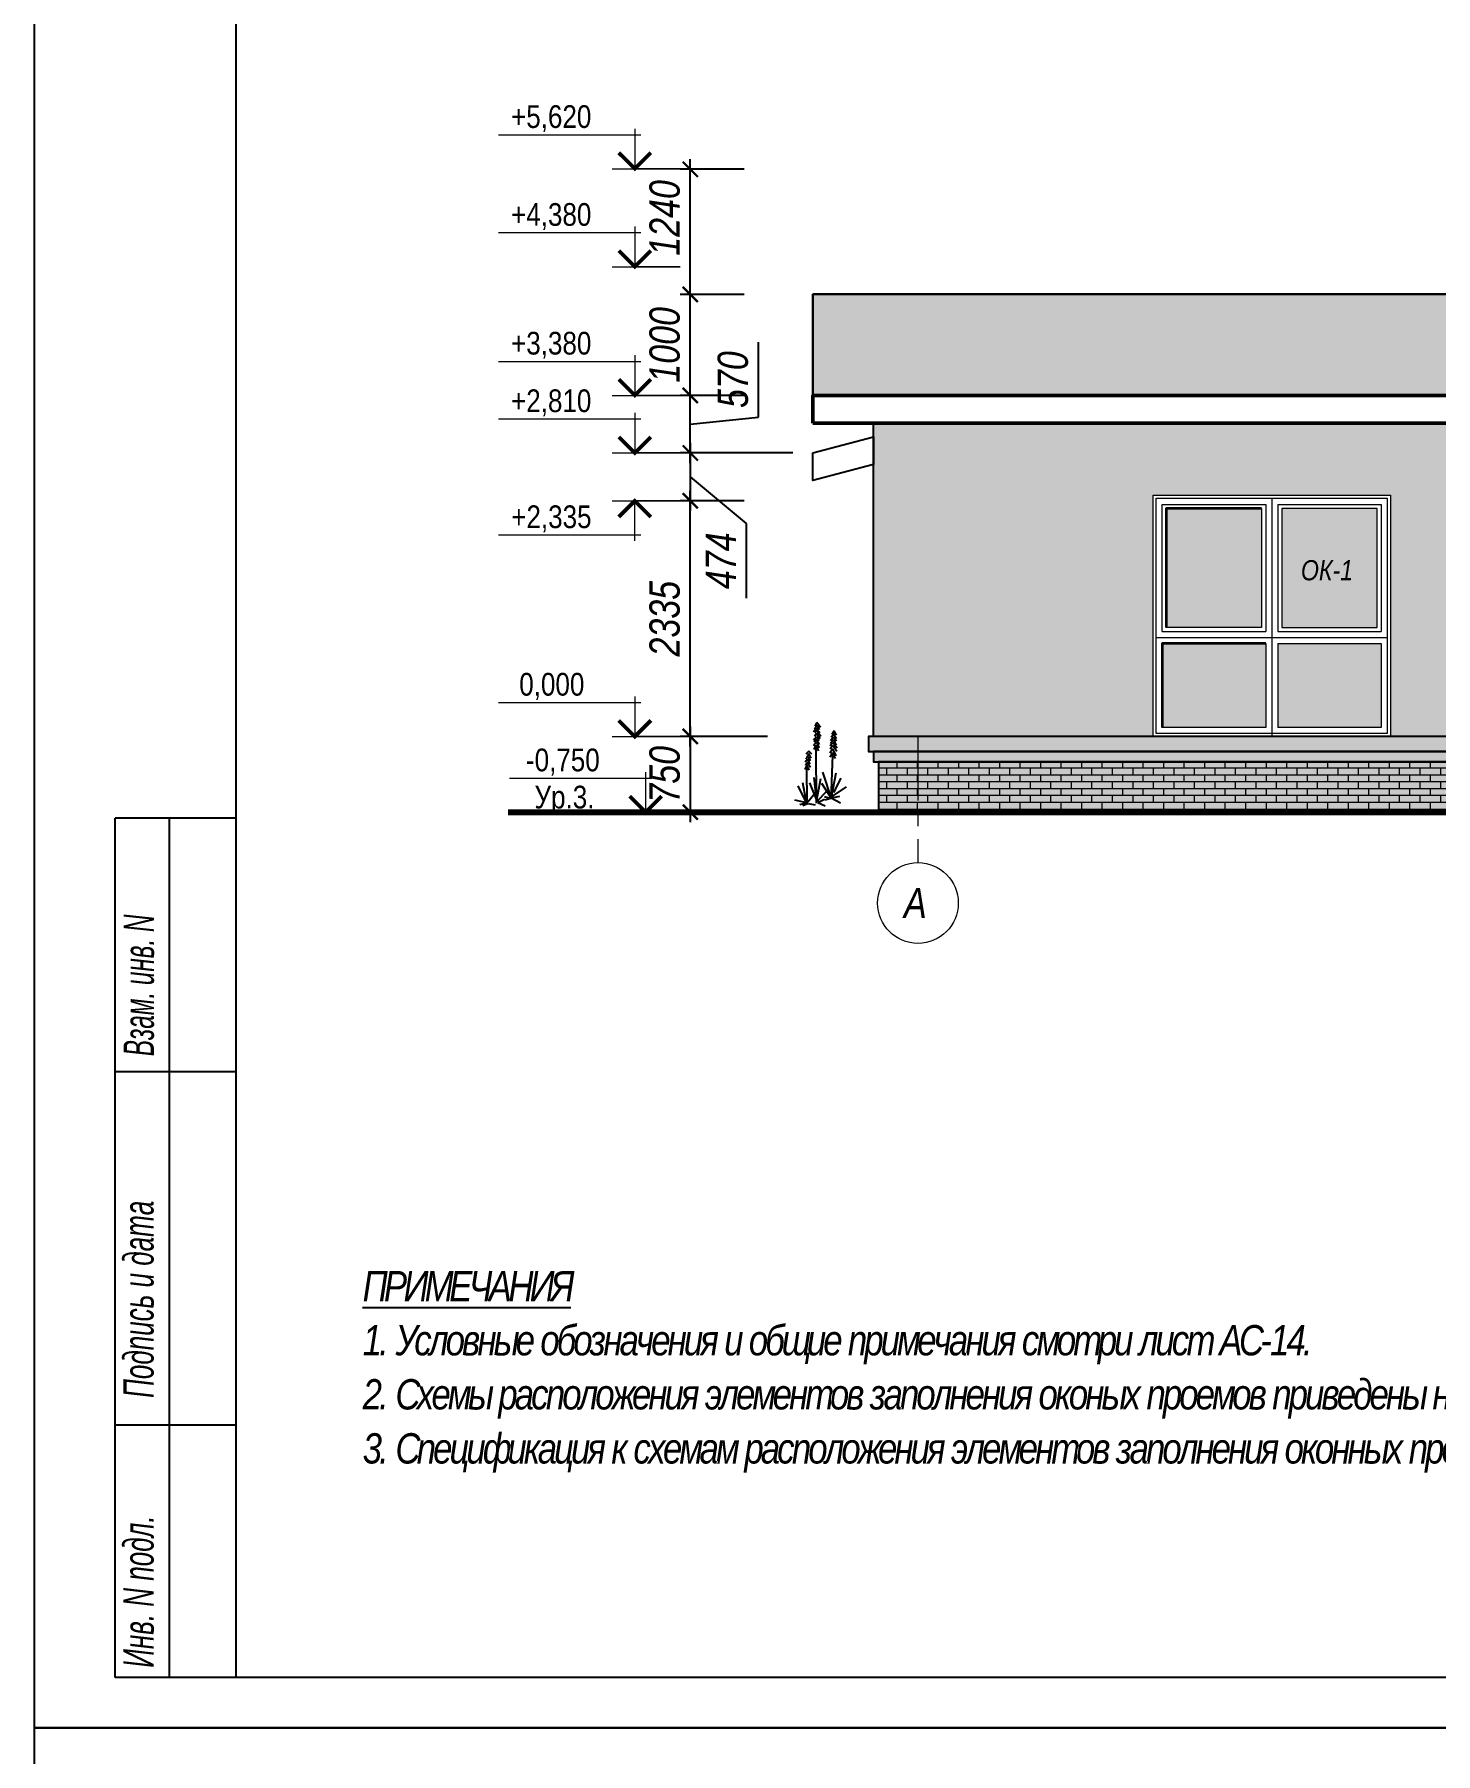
# Model space of a CAD drawing. Header units: millimetres. Extents: x 1582001 to 3303937, y 226471 to 491235.
# Drawn here: x 1582001 to 1595883, y 350400 to 367435 of the extents above; entities that cross this region are included whole.
import ezdxf
from ezdxf.enums import TextEntityAlignment as Align

# ---------------------------------------------------------------- set-up
doc = ezdxf.new("R2010")
doc.units = ezdxf.units.MM
doc.linetypes.add('CENTER', pattern=[50.8, 31.75, -6.35, 6.35, -6.35])
doc.layers.get('Defpoints').update_dxf_attribs({"color": 255, "lineweight": 30})
for name, color, linetype, lineweight in [('Интерьер - Лестница_Ном_пера__1', 7, 'Continuous', 13), ('Интерьер- Перегородка_Ном_пера__1', 7, 'Continuous', 13), ('Конструктивный - Несущий_Ном_пера__1', 7, 'Continuous', 13), ('Кровля', 232, 'Continuous', 25), ('Маркировка', 253, 'Continuous', 18), ('Оси', 251, 'CENTER', 9), ('Отметки', 123, 'Continuous', 18), ('Размеры', 7, 'Continuous', 18), ('Штриховки', 251, 'Continuous', 20)]:
    doc.layers.add(name, color=color, linetype=linetype, lineweight=lineweight)
doc.layers.add('Формуляр', color=138, linetype='Continuous')
doc.styles.add('-АР-', font='ARIALN.TTF', dxfattribs={"width": 0.98, "height": 300})
doc.styles.add('GOST 2.304', font='ARIALNI.TTF', dxfattribs={"width": 0.98, "height": 300})
doc.styles.add('style', font='ARIALNI.TTF', dxfattribs={"width": 0.98, "height": 300})
doc.styles.add('STYLE1', font='ARIALNI.TTF', dxfattribs={"height": 300})
doc.styles.add('стиль1', font='ARIALNI.TTF', dxfattribs={"width": 0.98, "height": 300})
doc.dimstyles.new('М100', dxfattribs={"dimtxt": 600, "dimasz": 150, "dimexe": 100, "dimexo": 200, "dimgap": 100, "dimtad": 1, "dimdec": 0, "dimtxsty": 'style', "dimblk": 'ARCHTICK', "dimcen": 150, "dimdle": 100, "dimclrt": 256, "dimadec": 0, "dimazin": 0, "dimtfac": 1, "dimtdec": 0, "dimtmove": 1, "dimatfit": 3, "dimldrblk": 'NONE', "dimfxl": 0, "dimarcsym": 0})

# ---------------------------------------------------------------- blocks, each defined once
blk = doc.blocks.new('_ArchTick')
at = {"color": 0, "linetype": 'ByBlock', "const_width": 0.15}
blk.add_lwpolyline([(-0.5, -0.5), (0.5, 0.5)], dxfattribs=at)
blk = doc.blocks.new('*D472')
at = {"layer": 'Defpoints', "color": 0, "lineweight": -3, "transparency": 16777216}
for p in [(1588499, 362813), (1589234, 362813), (1589464, 360478)]:
    blk.add_point(p, dxfattribs=at)
at = {"layer": 'Размеры', "color": 0, "lineweight": -2, "transparency": 16777216}
for p, q in [((1588499, 360378), (1588499, 362913)), ((1589034, 362813), (1588399, 362813)), ((1589264, 360478), (1588399, 360478))]:
    blk.add_line(p, q, dxfattribs=at)
at = {"layer": 'Размеры', "color": 0, "lineweight": -2, "transparency": 16777216, "xscale": 150, "yscale": 150, "zscale": 150}
for p, rotation in [((1588499, 362813), 90), ((1588499, 360478), 270)]:
    blk.add_blockref('_ArchTick', p, dxfattribs=dict(at, rotation=rotation))
at = {"layer": 'Размеры', "transparency": 16777216, "insert": (1588246, 361645), "char_height": 300, "attachment_point": 5, "rotation": 90, "style": 'style'}
blk.add_mtext('2335', dxfattribs=at)
blk = doc.blocks.new('_None')
blk = doc.blocks.new('OTMETKA')
at = {"color": 0, "linetype": 'Continuous', "lineweight": -2}
for p, q in [((6, 5.3), (6, 0)), ((24, 4.5), (5.2, 4.5)), ((9, 0), (0, 0)), ((0, 0), (6, 0))]:
    blk.add_line(p, q, dxfattribs=at)
at = {"color": 0, "linetype": 'Continuous', "lineweight": -2, "const_width": 0.5}
blk.add_lwpolyline([(3.88, 2.12), (6, 0), (8.12, 2.12)], dxfattribs=at)
at = {"color": 0, "linetype": 'Continuous', "lineweight": -2, "style": '-АР-', "flags": 8}
blk.add_attdef('OTMETKA', text='', height=3, dxfattribs=at).set_placement((17, 4.5), align=Align.BOTTOM_CENTER)
blk.add_attdef('FLOOR', text='', height=3, dxfattribs=at).set_placement((17, 3.5), align=Align.TOP_CENTER)
blk = doc.blocks.new('*U9')
at = {"color": 0, "linetype": 'Continuous', "lineweight": -2}
for p, q in [((0, 0), (6, 0)), ((6, -5.3), (6, 0)), ((9, 0), (0, 0)), ((24, -4.5), (5.2, -4.5))]:
    blk.add_line(p, q, dxfattribs=at)
at = {"color": 0, "linetype": 'Continuous', "lineweight": -2, "const_width": 0.5}
blk.add_lwpolyline([(3.88, -2.12), (6, 0), (8.12, -2.12)], dxfattribs=at)
at = {"color": 0, "linetype": 'Continuous', "lineweight": -2, "style": '-АР-', "flags": 8}
blk.add_attdef('OTMETKA', text='', height=3, rotation=360, dxfattribs=at).set_placement((17.03, -4.5), align=Align.BOTTOM_CENTER)
blk.add_attdef('FLOOR', text='', height=3, rotation=360, dxfattribs=at).set_placement((17, -5.5), align=Align.TOP_CENTER)
blk = doc.blocks.new('*D473')
at = {"layer": 'Defpoints', "color": 0, "lineweight": -3, "transparency": 16777216}
for p in [(1589464, 360478), (1588499, 359728), (1589464, 359728)]:
    blk.add_point(p, dxfattribs=at)
at = {"layer": 'Размеры', "color": 0, "lineweight": -2, "transparency": 16777216}
for p, q in [((1589264, 360478), (1588399, 360478)), ((1588499, 360578), (1588499, 359628)), ((1589264, 359728), (1588399, 359728))]:
    blk.add_line(p, q, dxfattribs=at)
at = {"layer": 'Размеры', "color": 0, "lineweight": -2, "transparency": 16777216, "xscale": 150, "yscale": 150, "zscale": 150}
for p, rotation in [((1588499, 360478), 90), ((1588499, 359728), 270)]:
    blk.add_blockref('_ArchTick', p, dxfattribs=dict(at, rotation=rotation))
at = {"layer": 'Размеры', "transparency": 16777216, "insert": (1588246, 360103), "char_height": 300, "attachment_point": 5, "rotation": 90, "style": 'style'}
blk.add_mtext('750', dxfattribs=at)
blk = doc.blocks.new('*U644')
at = {"color": 0, "linetype": 'Continuous', "lineweight": -2}
for p, q in [((6, 5.3), (6, 0)), ((24, 4.5), (5.2, 4.5)), ((9, 0), (0, 0)), ((0, 0), (6, 0))]:
    blk.add_line(p, q, dxfattribs=at)
at = {"color": 0, "linetype": 'Continuous', "lineweight": -2, "const_width": 0.5}
blk.add_lwpolyline([(3.88, 2.12), (6, 0), (8.12, 2.12)], dxfattribs=at)
at = {"color": 0, "linetype": 'Continuous', "lineweight": -2, "style": '-АР-', "flags": 8}
blk.add_attdef('OTMETKA', text='', height=3, dxfattribs=at).set_placement((17.03, 4.5), align=Align.BOTTOM_CENTER)
blk.add_attdef('FLOOR', text='', height=3, dxfattribs=at).set_placement((17, 3.5), align=Align.TOP_CENTER)
blk = doc.blocks.new('*D476')
at = {"layer": 'Defpoints', "color": 0, "lineweight": -3, "transparency": 16777216}
for p in [(1588499, 363857), (1589234, 363857), (1589714, 363287)]:
    blk.add_point(p, dxfattribs=at)
at = {"layer": 'Размеры', "color": 0, "lineweight": -2, "transparency": 16777216}
for p, q in [((1589175, 363643), (1589175, 364384)), ((1588499, 363187), (1588499, 363957)), ((1589034, 363857), (1588399, 363857)), ((1588499, 363572), (1589175, 363643)), ((1589514, 363287), (1588399, 363287))]:
    blk.add_line(p, q, dxfattribs=at)
at = {"layer": 'Размеры', "color": 0, "lineweight": -2, "transparency": 16777216, "xscale": 150, "yscale": 150, "zscale": 150}
for p, rotation in [((1588499, 363857), 90), ((1588499, 363287), 270)]:
    blk.add_blockref('_ArchTick', p, dxfattribs=dict(at, rotation=rotation))
at = {"layer": 'Размеры', "transparency": 16777216, "insert": (1588922, 364014), "char_height": 300, "attachment_point": 5, "rotation": 90, "style": 'style'}
blk.add_mtext('570', dxfattribs=at)
blk = doc.blocks.new('*D477')
at = {"layer": 'Defpoints', "color": 0, "lineweight": -3, "transparency": 16777216}
for p in [(1588499, 364857), (1589234, 364857), (1589234, 363857)]:
    blk.add_point(p, dxfattribs=at)
at = {"layer": 'Размеры', "color": 0, "lineweight": -2, "transparency": 16777216}
for p, q in [((1588499, 363757), (1588499, 364957)), ((1589034, 364857), (1588399, 364857)), ((1589034, 363857), (1588399, 363857))]:
    blk.add_line(p, q, dxfattribs=at)
at = {"layer": 'Размеры', "color": 0, "lineweight": -2, "transparency": 16777216, "xscale": 150, "yscale": 150, "zscale": 150}
for p, rotation in [((1588499, 364857), 90), ((1588499, 363857), 270)]:
    blk.add_blockref('_ArchTick', p, dxfattribs=dict(at, rotation=rotation))
at = {"layer": 'Размеры', "transparency": 16777216, "insert": (1588246, 364358), "char_height": 300, "attachment_point": 5, "rotation": 90, "style": 'style'}
blk.add_mtext('1000', dxfattribs=at)
blk = doc.blocks.new('*U5')
at = {"color": 0, "linetype": 'Continuous', "lineweight": -2}
for p, q in [((6, 5.3), (6, 0)), ((24, 4.5), (5.2, 4.5)), ((9, 0), (0, 0)), ((0, 0), (6, 0))]:
    blk.add_line(p, q, dxfattribs=at)
at = {"color": 0, "linetype": 'Continuous', "lineweight": -2, "const_width": 0.5}
blk.add_lwpolyline([(3.88, 2.12), (6, 0), (8.12, 2.12)], dxfattribs=at)
at = {"color": 0, "linetype": 'Continuous', "lineweight": -2, "style": '-АР-', "flags": 8}
blk.add_attdef('OTMETKA', text='', height=3, dxfattribs=at).set_placement((17.03, 4.5), align=Align.BOTTOM_CENTER)
blk.add_attdef('FLOOR', text='', height=3, dxfattribs=at).set_placement((17, 3.5), align=Align.TOP_CENTER)
blk = doc.blocks.new('*D478')
at = {"layer": 'Defpoints', "color": 0, "lineweight": -3, "transparency": 16777216}
for p in [(1588499, 366098), (1589234, 366098), (1589234, 364858)]:
    blk.add_point(p, dxfattribs=at)
at = {"layer": 'Размеры', "color": 0, "lineweight": -2, "transparency": 16777216}
for p, q in [((1589034, 366098), (1588399, 366098)), ((1588499, 364758), (1588499, 366198)), ((1589034, 364858), (1588399, 364858))]:
    blk.add_line(p, q, dxfattribs=at)
at = {"layer": 'Размеры', "color": 0, "lineweight": -2, "transparency": 16777216, "xscale": 150, "yscale": 150, "zscale": 150}
for p, rotation in [((1588499, 366098), 90), ((1588499, 364858), 270)]:
    blk.add_blockref('_ArchTick', p, dxfattribs=dict(at, rotation=rotation))
at = {"layer": 'Размеры', "transparency": 16777216, "insert": (1588246, 365616), "char_height": 300, "attachment_point": 5, "rotation": 90, "style": 'style'}
blk.add_mtext('1240', dxfattribs=at)
blk = doc.blocks.new('*D479')
at = {"layer": 'Defpoints', "color": 0, "lineweight": -3, "transparency": 16777216}
for p in [(1589714, 363287), (1588499, 362813), (1589234, 362813)]:
    blk.add_point(p, dxfattribs=at)
at = {"layer": 'Размеры', "color": 0, "lineweight": -2, "transparency": 16777216}
for p, q in [((1588499, 363387), (1588499, 362713)), ((1589514, 363287), (1588399, 363287)), ((1588499, 363050), (1589051, 362590)), ((1589034, 362813), (1588399, 362813)), ((1589051, 362590), (1589051, 361848))]:
    blk.add_line(p, q, dxfattribs=at)
at = {"layer": 'Размеры', "color": 0, "lineweight": -2, "transparency": 16777216, "xscale": 150, "yscale": 150, "zscale": 150}
for p, rotation in [((1588499, 363287), 90), ((1588499, 362813), 270)]:
    blk.add_blockref('_ArchTick', p, dxfattribs=dict(at, rotation=rotation))
at = {"layer": 'Размеры', "transparency": 16777216, "insert": (1588801, 362219), "char_height": 300, "attachment_point": 5, "rotation": 90, "style": 'style'}
blk.add_mtext('474', dxfattribs=at)
blk = doc.blocks.new('z_04')
at = {"color": 191, "linetype": 'Continuous'}
for p, q in [((-157, 302), (-126, 347)), ((-155, 340), (-131, 380)), ((-131, 380), (-108, 346)), ((-126, 347), (-103, 316)), ((0, 326), (42, 384)), ((3, 415), (38, 464)), ((6, 302), (41, 358)), ((7, 363), (47, 406)), ((13, 392), (39, 436)), ((38, 464), (60, 428)), ((39, 436), (62, 395)), ((41, 358), (64, 326)), ((42, 384), (63, 365)), ((47, 406), (71, 368)), ((-162, 210), (-120, 267)), ((-159, 177), (-119, 236)), ((-157, 240), (-125, 295)), ((-156, 278), (-126, 320)), ((-151, 135), (-120, 204)), ((-126, 320), (-97, 283)), ((-125, 295), (-95, 253)), ((-120, 267), (-93, 229)), ((-120, 204), (-88, 160)), ((-119, 236), (-92, 201)), ((13, 247), (43, 298)), ((14, 213), (42, 273)), ((15, 284), (42, 323)), ((20, 185), (48, 238)), ((42, 323), (73, 287)), ((42, 273), (74, 234)), ((43, 298), (66, 270)), ((48, 238), (70, 198)), ((89, 150), (119, 181)), ((119, 181), (148, 151)), ((-144, 108), (-116, 167)), ((-116, 167), (-91, 120)), ((95, 112), (119, 157)), ((102, 83), (128, 124)), ((103, 17), (139, 69)), ((105, 50), (133, 101)), ((116, -7), (140, 40)), ((119, 157), (138, 122)), ((128, 124), (149, 102)), ((133, 101), (154, 72)), ((139, 69), (153, 38)), ((140, 40), (159, -2))]:
    blk.add_line(p, q, dxfattribs=at)
at = {"color": 3, "linetype": 'Continuous'}
for p, q in [((44, -336), (47, 218)), ((-104, -295), (-118, 139)), ((136, -345), (140, 27)), ((-129, -228), (-202, -86)), ((-105, -277), (-153, -35)), ((-107, -290), (-19, -27)), ((-107, -289), (-10, -139)), ((38, -303), (-1, -91)), ((32, -322), (109, -134)), ((44, -295), (67, -80)), ((138, -339), (223, -165)), ((143, -329), (178, -134)), ((-92, -282), (-253, -173)), ((-104, -283), (-195, -331)), ((-109, -283), (-190, -265)), ((-91, -289), (-38, -272)), ((-86, -292), (-43, -307)), ((39, -323), (-67, -208)), ((30, -328), (-44, -363)), ((31, -328), (-36, -295)), ((125, -340), (56, -353)), ((128, -322), (70, -249)), ((137, -331), (256, -307)), ((137, -331), (207, -351)), ((131, -342), (177, -362))]:
    blk.add_line(p, q, dxfattribs=at)

msp = doc.modelspace()

# ---------------------------------------------------------------- hatches: boundary and pattern name
at = {"lineweight": -3, "ltscale": 100, "true_color": 0xffe3c7}
h = msp.add_hatch(color=254, dxfattribs=at)
h.paths.add_polyline_path([(1593084.2, 362867.8), (1595434.2, 362867.8), (1595434.2, 360477.8), (1597564.2, 360477.8), (1597564.2, 363583.1), (1590314.2, 363583.1), (1590314.2, 360477.8), (1593084.2, 360477.8)])
h.paths.add_polyline_path([(1602984.2, 365100.7), (1600274.2, 365826.9), (1597564.2, 365100.7), (1597564.2, 360477.8), (1599174.2, 360477.8), (1599174.2, 362867.8), (1601374.2, 362867.8), (1601374.2, 360477.8), (1602984.2, 360477.8)])
h.paths.add_polyline_path([(1599174.2, 364402.4), (1601374.2, 364402.4), (1601374.2, 363252.8), (1599174.2, 363252.8)], flags=16)
h.paths.add_polyline_path([(1599204.2, 364372.4), (1601344.2, 364372.4), (1601344.2, 363282.8), (1599204.2, 363282.8)], flags=0)
h.paths.add_polyline_path([(1599264.2, 364312.4), (1600214.2, 364312.4), (1600214.2, 363342.8), (1599264.2, 363342.8)], flags=0)
h.paths.add_polyline_path([(1600334.2, 364312.4), (1601284.2, 364312.4), (1601284.2, 363342.8), (1600334.2, 363342.8)], flags=0)
h.paths.add_polyline_path([(1609094.2, 363583.1), (1602984.2, 363583.1), (1602984.2, 360477.8), (1603984.2, 360477.8), (1603984.2, 362867.8), (1606334.2, 362867.8), (1606334.2, 360477.8), (1609094.2, 360477.8)])
h.paths.add_polyline_path([(1601947.3, 364694), (1602878.2, 364694), (1602878.2, 365099.6), (1601947.3, 365099.6)], flags=24)
h.paths.add_polyline_path([(1599494.3, 363718.4), (1600118.3, 363718.4), (1600118.3, 364028.6), (1599494.3, 364028.6)], flags=8)
h.paths.add_polyline_path([(1607241.8, 363159.3), (1608172.6, 363159.3), (1608172.6, 363564.9), (1607241.8, 363564.9)], flags=24)
at = {"lineweight": 18, "ltscale": 100, "true_color": 0x4c2f26}
h = msp.add_hatch(dxfattribs=at)
h.set_pattern_fill('AR-RSHKE', color=29, scale=0.5, style=0)
h.set_pattern_definition([(0, (0, 95769.66), (323.85, 152.4), [76.2, -63.5, 88.9, -38.1, 114.3, -50.8]), (0, (76.2, 95776.01), (323.85, 152.4), [63.5, -241.3, 50.8, -76.2]), (0, (228.6, 95760.14), (323.85, 152.4), [38.1, -393.7]), (90, (0, 95769.66), (-107.95, 152.4), [146.05, -463.55]), (90, (76.2, 95769.66), (-107.95, 152.4), [142.875, -466.725]), (90, (139.7, 95769.66), (-107.95, 152.4), [133.35, -476.25]), (90, (228.6, 95760.14), (-107.95, 152.4), [146.05, -463.55]), (90, (266.7, 95760.14), (-107.95, 152.4), [146.05, -463.55]), (90, (381, 95769.66), (-107.95, 152.4), [139.7, -469.9])])
h.paths.add_polyline_path([(1589714.2, 363857.4), (1589714.2, 364859.6), (1597564.2, 364859.6), (1597564.2, 363857.4)])
at = {"lineweight": -3, "ltscale": 100, "true_color": 0xffe3c7}
h = msp.add_hatch(color=254, dxfattribs=at)
h.set_gradient(color1=(200, 254, 251), color2=(240, 255, 254), one_color=1, tint=0.97, name='CYLINDER')
h.paths.add_polyline_path([(1594159.2, 362737.8), (1593214.2, 362737.8), (1593214.2, 361557.8), (1594159.2, 361557.8)])
h.paths.add_polyline_path([(1595304.2, 362737.8), (1594359.2, 362737.8), (1594359.2, 361557.8), (1595304.2, 361557.8)])
h.paths.add_polyline_path([(1595344.2, 361397.8), (1594319.2, 361397.8), (1594319.2, 360567.8), (1595344.2, 360567.8)])
h.paths.add_polyline_path([(1594199.2, 361397.8), (1593174.2, 361397.8), (1593174.2, 360567.8), (1594199.2, 360567.8)])
h.paths.add_polyline_path([(1594496.3, 361970.3), (1595116.6, 361970.3), (1595116.6, 362280.5), (1594496.3, 362280.5)], flags=24)
at = {"lineweight": -3, "ltscale": 100, "true_color": 0xb83205}
h = msp.add_hatch(color=22, dxfattribs=at)
h.paths.add_polyline_path([(1590754.2, 360227.8), (1590364.2, 360227.8), (1590364.2, 359727.8), (1590754.2, 359727.8)])
h.paths.add_polyline_path([(1597614.2, 360227.8), (1590754.2, 360227.8), (1590754.2, 359727.8), (1597614.2, 359727.8)])
h.paths.add_polyline_path([(1602934.2, 360227.8), (1597614.2, 360227.8), (1597614.2, 359727.8), (1602934.2, 359727.8)])
h.paths.add_polyline_path([(1609044.2, 360227.8), (1602934.2, 360227.8), (1602934.2, 359727.8), (1609044.2, 359727.8)])
h.paths.add_polyline_path([(1609094.2, 360327.8), (1602984.2, 360327.8), (1602984.2, 360227.8), (1609044.2, 360227.8), (1609094.2, 360227.8)])
h.paths.add_polyline_path([(1609144.2, 360477.8), (1603034.2, 360477.8), (1603034.2, 360327.8), (1609094.2, 360327.8), (1609144.2, 360327.8)])
h.paths.add_polyline_path([(1603034.2, 360477.8), (1602984.2, 360477.8), (1597564.2, 360477.8), (1597514.2, 360477.8), (1597514.2, 360327.8), (1603034.2, 360327.8)])
h.paths.add_polyline_path([(1602984.2, 360327.8), (1597564.2, 360327.8), (1597564.2, 360227.8), (1597614.2, 360227.8), (1602934.2, 360227.8), (1602984.2, 360227.8)])
h.paths.add_polyline_path([(1597564.2, 360327.8), (1597514.2, 360327.8), (1590754.2, 360327.8), (1590754.2, 360227.8), (1597564.2, 360227.8)])
h.paths.add_polyline_path([(1597514.2, 360477.8), (1590754.2, 360477.8), (1590754.2, 360327.8), (1597514.2, 360327.8)])
h.paths.add_polyline_path([(1590754.2, 360477.8), (1590314.2, 360477.8), (1590264.2, 360477.8), (1590264.2, 360327.8), (1590754.2, 360327.8)])
h.paths.add_polyline_path([(1590754.2, 360327.8), (1590314.2, 360327.8), (1590314.2, 360227.8), (1590754.2, 360227.8)])
at = {"layer": 'Конструктивный - Несущий_Ном_пера__1', "linetype": 'Continuous', "lineweight": 18, "true_color": 0x4c2f26}
h = msp.add_hatch(dxfattribs=at)
h.set_pattern_fill('AR-BRSTD', color=29, style=0)
h.set_pattern_definition([(0, (0, 95769.66), (0, 67.7418), []), (90, (0, 95769.66), (-101.6, 67.7418), [67.7418, -67.7418])])
h.paths.add_polyline_path([(1590364.2, 359727.8), (1597614.2, 359727.8), (1597614.2, 360227.8), (1590364.2, 360227.8)])

# ---------------------------------------------------------------- linework, layer by layer
for points in [[(1590314.2, 363583.1), (1597564.2, 363583.1), (1597564.2, 360477.8), (1590314.2, 360477.8)], [(1597614.2, 360227.8), (1590364.2, 360227.8), (1590364.2, 359727.8), (1597614.2, 359727.8)]]:
    msp.add_lwpolyline(points, close=True)
at = {"color": 0, "lineweight": 35, "ltscale": 100}
for points in [[(1594159.2, 362737.8), (1593214.2, 362737.8), (1593214.2, 361557.8)], [(1594199.2, 361397.8), (1593174.2, 361397.8), (1593174.2, 360567.8)]]:
    msp.add_lwpolyline(points, dxfattribs=at)
at = {"ltscale": 20}
for points in [[(1597514.2, 360477.8), (1590264.2, 360477.8), (1590264.2, 360327.8), (1597514.2, 360327.8)], [(1597564.2, 360327.8), (1590314.2, 360327.8), (1590314.2, 360227.8), (1597564.2, 360227.8)]]:
    msp.add_lwpolyline(points, close=True, dxfattribs=at)
at = {"layer": 'Интерьер - Лестница_Ном_пера__1', "linetype": 'Continuous', "lineweight": 80}
msp.add_line((1586694.2, 359727.8), (1612829.3, 359727.8), dxfattribs=at)
at = {"layer": 'Интерьер- Перегородка_Ном_пера__1', "linetype": 'ByBlock'}
for p, q in [((1594199.2, 362777.8), (1594199.2, 361517.8)), ((1594259.2, 362837.8), (1594259.2, 360477.8)), ((1594319.2, 362777.8), (1594319.2, 361517.8)), ((1593174.2, 361517.8), (1594199.2, 361517.8)), ((1594319.2, 361517.8), (1595344.2, 361517.8)), ((1593114.2, 361457.8), (1595404.2, 361457.8)), ((1593174.2, 361397.8), (1594199.2, 361397.8)), ((1594199.2, 361397.8), (1594199.2, 360567.8)), ((1594319.2, 361397.8), (1595344.2, 361397.8)), ((1594319.2, 361397.8), (1594319.2, 360567.8))]:
    msp.add_line(p, q, dxfattribs=at)
for points in [[(1593114.2, 362837.8), (1595404.2, 362837.8), (1595404.2, 360507.8), (1593114.2, 360507.8)], [(1593214.2, 362737.8), (1594159.2, 362737.8), (1594159.2, 361557.8), (1593214.2, 361557.8)], [(1595304.2, 362737.8), (1594359.2, 362737.8), (1594359.2, 361557.8), (1595304.2, 361557.8)]]:
    msp.add_lwpolyline(points, close=True, dxfattribs=at)
for points in [[(1593174.2, 361517.8), (1593174.2, 362777.8), (1594199.2, 362777.8)], [(1594319.2, 362777.8), (1595344.2, 362777.8), (1595344.2, 361517.8)], [(1594199.2, 360567.8), (1593174.2, 360567.8), (1593174.2, 361397.8)], [(1595344.2, 361397.8), (1595344.2, 360567.8), (1594319.2, 360567.8)]]:
    msp.add_lwpolyline(points, dxfattribs=at)
at = {"layer": 'Кровля', "color": 0, "lineweight": 30}
msp.add_lwpolyline([(1589714.2, 363857.4), (1589714.2, 364859.6), (1597564.2, 364859.6), (1597564.2, 364859.6), (1597564.2, 364859.6), (1597564.2, 364859.6), (1597564.2, 363857.4), (1589714.2, 363857.4)], dxfattribs=at)
at = {"layer": 'Кровля', "color": 0, "lineweight": 50}
msp.add_lwpolyline([(1589714.2, 363583.1), (1597564.2, 363583.1), (1597564.2, 363857.4), (1589714.2, 363857.4)], close=True, dxfattribs=at)
at = {"layer": 'Кровля', "color": 0}
msp.add_lwpolyline([(1589714.2, 363287), (1590314.2, 363448.1), (1590314.2, 363173.8), (1589714.2, 363013), (1589714.2, 363287)], dxfattribs=at)
at = {"layer": 'Оси', "ltscale": 20}
msp.add_line((1590754.2, 360477.8), (1590754.2, 359227.8), dxfattribs=at)
at = {"layer": 'Оси', "linetype": 'Continuous', "ltscale": 100}
msp.add_circle((1590754.2, 358827.8), 400, dxfattribs=at)
msp.add_circle((1590754.2, 358827.8), 400, dxfattribs=at)
at = {"layer": 'Формуляр'}
for p, q in [((1582800.9, 351154.9), (1582800.9, 359667.1)), ((1584000.9, 359667.1), (1582800.9, 359667.1)), ((1583340.3, 351154.9), (1583340.3, 359667.1)), ((1584000.9, 357154.9), (1582800.9, 357154.9)), ((1584000.9, 353654.9), (1582800.9, 353654.9)), ((1584000.9, 353654.9), (1582800.9, 353654.9)), ((1584000.9, 351154.9), (1582800.9, 351154.9))]:
    msp.add_line(p, q, dxfattribs=at)
at = {"layer": 'Формуляр', "color": 0}
for points in [[(1582000.9, 380354.9), (1624000.8, 380354.9), (1624000.8, 350654.9), (1582000.9, 350654.9)], [(1584000.9, 351154.9), (1584000.9, 379844.8), (1623500.8, 379844.8), (1623500.8, 351154.9)], [(1582000.9, 350654.9), (1624000.8, 350654.9), (1624000.8, 320955), (1582000.9, 320955)]]:
    msp.add_lwpolyline(points, close=True, dxfattribs=at)
at = {"layer": 'Штриховки', "linetype": 'ByBlock', "ltscale": 500}
msp.add_lwpolyline([(1593084.2, 362867.8), (1595434.2, 362867.8), (1595434.2, 360477.8), (1593084.2, 360477.8)], close=True, dxfattribs=at)

# ---------------------------------------------------------------- block references
at = {"xscale": -1}
msp.add_blockref('z_04', (1589791.8, 360152.5), dxfattribs=at)
at = {"layer": 'Отметки', "color": 0, "ltscale": 100}
ref = msp.add_blockref('*U5', (1588399.3, 366102.8), dxfattribs=dict(at, xscale=-75, yscale=75, zscale=75))
ref.add_attrib('OTMETKA', '+5,620', dxfattribs={"layer": '0', "color": 0, "linetype": 'Continuous', "lineweight": -2, "height": 225, "style": '-АР-', "flags": 8}).set_placement((1587120.9, 366440.3), align=Align.BOTTOM_CENTER)
ref = msp.add_blockref('*U5', (1588399.3, 365132.8), dxfattribs=dict(at, xscale=-75, yscale=75, zscale=75))
ref.add_attrib('OTMETKA', '+4,380', dxfattribs={"layer": '0', "color": 0, "linetype": 'Continuous', "lineweight": -2, "height": 225, "style": '-АР-', "flags": 8}).set_placement((1587120.9, 365470.3), align=Align.BOTTOM_CENTER)
ref = msp.add_blockref('*U5', (1588399.3, 363857.4), dxfattribs=dict(at, xscale=-75, yscale=75, zscale=75))
ref.add_attrib('OTMETKA', '+3,380', dxfattribs={"layer": '0', "color": 0, "linetype": 'Continuous', "lineweight": -2, "height": 225, "style": '-АР-', "flags": 8}).set_placement((1587120.9, 364194.9), align=Align.BOTTOM_CENTER)
ref = msp.add_blockref('*U5', (1588399.3, 363287), dxfattribs=dict(at, xscale=-75, yscale=75, zscale=75))
ref.add_attrib('OTMETKA', '+2,810', dxfattribs={"layer": '0', "color": 0, "linetype": 'Continuous', "lineweight": -2, "height": 225, "style": '-АР-', "flags": 8}).set_placement((1587120.9, 363624.5), align=Align.BOTTOM_CENTER)
ref = msp.add_blockref('*U9', (1588399.3, 362812.8), dxfattribs=dict(at, xscale=-75, yscale=75, zscale=75))
ref.add_attrib('OTMETKA', '+2,335', dxfattribs={"layer": '0', "color": 0, "linetype": 'Continuous', "lineweight": -2, "height": 225, "style": '-АР-', "flags": 8}).set_placement((1587122.9, 362475.3), align=Align.BOTTOM_CENTER)
ref = msp.add_blockref('*U644', (1588399.3, 360477.8), dxfattribs=dict(at, xscale=-75, yscale=75, zscale=75))
ref.add_attrib('OTMETKA', '0,000', dxfattribs={"layer": '0', "color": 0, "linetype": 'Continuous', "lineweight": -2, "height": 225, "style": '-АР-', "flags": 8}).set_placement((1587126.9, 360815.3), align=Align.BOTTOM_CENTER)
ref = msp.add_blockref('OTMETKA', (1588506.7, 359727.8), dxfattribs=dict(at, xscale=-75, yscale=75, zscale=75))
ref.add_attrib('OTMETKA', '-0,750', dxfattribs={"layer": '0', "color": 0, "linetype": 'Continuous', "lineweight": -2, "height": 225, "style": '-АР-', "flags": 8}).set_placement((1587236.3, 360065.3), align=Align.BOTTOM_CENTER)
ref.add_attrib('FLOOR', 'Ур.3.', dxfattribs={"layer": '0', "color": 0, "linetype": 'Continuous', "lineweight": -2, "height": 225, "style": '-АР-', "flags": 8}).set_placement((1587252.6, 359990.3), align=Align.TOP_CENTER)

# ---------------------------------------------------------------- texts
at = {"color": 135, "linetype": 'ByBlock', "insert": (1585253.1, 355181.8), "char_height": 300, "width": 18438.339, "attachment_point": 1, "line_spacing_factor": 1.071429, "style": 'STYLE1'}
msp.add_mtext('{\\T0.85;\\L\\C256;ПРИМЕЧАНИЯ\\P\\l1. Условные обозначения и общие примечания смотри лист АС-\\C2;14.\\C135;\\P2. Схемы расположения элементов заполнения оконых проемов приведены на листе \\C256;АС-10.\\C2;\\P\\C135;3. Спецификация к схемам расположения элементов заполнения оконных проемов приведена на листе \\C256;АС-10.}', dxfattribs=at)
at = {"layer": 'Маркировка', "color": 1, "style": 'стиль1'}
msp.add_text('ОК-1', height=200, dxfattribs=at).set_placement((1594806.5, 362125.4), align=Align.MIDDLE_CENTER)
at = {"layer": 'Оси', "linetype": 'Continuous', "ltscale": 100, "style": 'GOST 2.304'}
msp.add_text('А', height=297.2, dxfattribs=at).set_placement((1590727.9, 358827.8), align=Align.MIDDLE_CENTER)
at = {"layer": 'Формуляр', "linetype": 'Continuous', "style": 'STYLE1'}
for s, width, p in [('Взам. инв. N', 0.7, (1583184.9, 357310.4)), ('Подпись и дата', 0.75, (1583182.1, 353924.8)), ('Инв. N подл.', 0.75, (1583182.1, 351251.3))]:
    msp.add_text(s, height=300, rotation=90, dxfattribs=dict(at, width=width)).set_placement(p)

# ---------------------------------------------------------------- dimensions: what is measured, and where the dimension line sits
at = {"layer": 'Размеры'}
for base, p1, p2, override, picture, middle in [((1588499.3, 366097.6), (1589233.8, 364857.6), (1589233.8, 366097.6), {"dimtxt": 250}, '*D478', (1588499.3, 365615.8)), ((1588499.3, 364857.4), (1589233.8, 363857.4), (1589233.8, 364857.4), {"dimtxt": 250}, '*D477', (1588499.3, 364358.4)), ((1588499.3, 363856.8), (1589714.2, 363287), (1589233.8, 363856.8), {"dimtxt": 250}, '*D476', (1589175.4, 363742.8)), ((1588499.3, 362812.8), (1589714.2, 363287), (1589233.8, 362812.8), {"dimtxt": 250, "dimlfac": 1, "dimtxsty": 'style', "dimblk1": 'ArchTick', "dimblk2": 'ArchTick', "dimsah": 1, "dimtolj": 0}, '*D479', (1589051.5, 362490.3)), ((1588499.3, 359727.8), (1589464.2, 360477.8), (1589464.2, 359727.8), {"dimtxt": 200}, '*D473', (1588499.3, 360102.8))]:
    dim = msp.add_linear_dim(base=base, p1=p1, p2=p2, angle=90, dimstyle='М100', override=override, dxfattribs=at)
    dim.commit()
    dim.dimension.update_dxf_attribs({"geometry": picture, "text_midpoint": middle, "dimtype": 160})
dim = msp.add_linear_dim(base=(1588499.3, 362812.8), p1=(1589464.2, 360477.8), p2=(1589233.8, 362812.8), angle=90, dimstyle='М100', override={"dimtxt": 250}, dxfattribs=at)
dim.commit()
dim.dimension.update_dxf_attribs({"geometry": '*D472', "text_midpoint": (1588246.1, 361645.3)})

doc.saveas('drawing.dxf')
